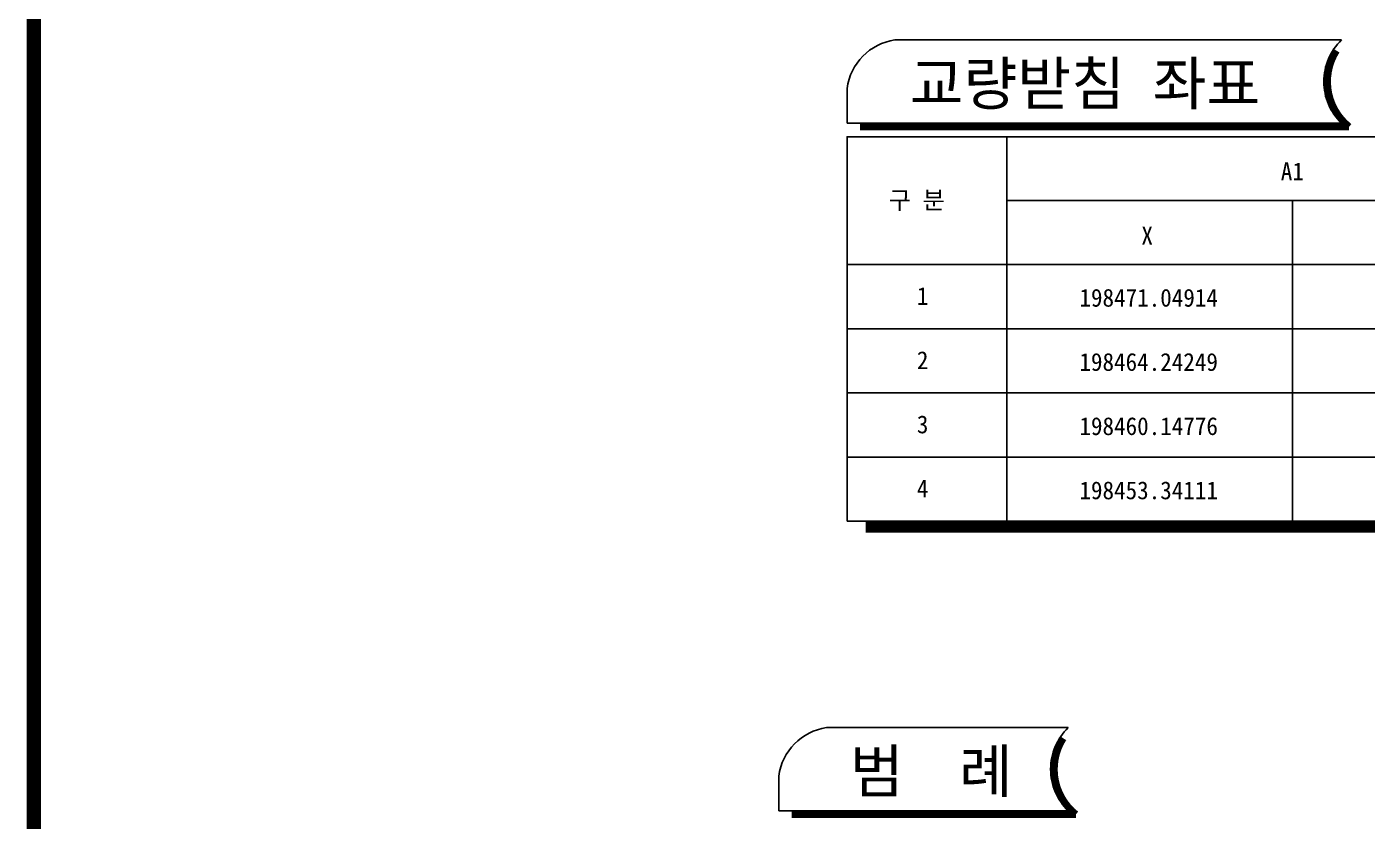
# Model space of a CAD drawing. Header units: feet. Extents: x 523194 to 691394, y 254663 to 373463.
# Drawn here: x 527994 to 565511, y 281155 to 303406 of the extents above; entities that cross this region are included whole.
import ezdxf
from ezdxf.enums import TextEntityAlignment as Align

# ---------------------------------------------------------------- set-up
doc = ezdxf.new("R2010")
doc.units = ezdxf.units.FT
doc.header["$LTSCALE"] = 1650
doc.header["$MEASUREMENT"] = 0
for name, color, linetype in [('CS-TEXT', 3, 'Continuous'), ('CX-BORD', 3, 'Continuous'), ('CX-BORD-LIN1', 4, 'Continuous'), ('CX-BORD-LIN2', 3, 'Continuous'), ('CX-BORD-TEX2', 7, 'Continuous'), ('CX-BORD-TEX3', 6, 'Continuous'), ('CZ-LIN1', 7, 'Continuous'), ('CZ-TEX1', 6, 'Continuous')]:
    doc.layers.add(name, color=color, linetype=linetype)
doc.styles.add('A_STANDARD', font='')
doc.styles.get("Standard").update_dxf_attribs({"font": ''})
doc.styles.add('TB_TEXT', font='')
doc.styles.add('TB_WBTXT', font='')
doc.styles.add('TB_WMTXT', font='')
doc.styles.get('A_STANDARD').set_extended_font_data('DotumChe')
doc.styles.get('Standard').set_extended_font_data('DotumChe')
doc.styles.get('TB_TEXT').set_extended_font_data('DotumChe')
doc.styles.get('TB_WBTXT').set_extended_font_data('Dotum')
doc.styles.get('TB_WMTXT').set_extended_font_data('DotumChe')

# ---------------------------------------------------------------- blocks, each defined once
blk = doc.blocks.new('CXBLKA1-KHCA')
at = {"layer": 'CX-BORD-LIN1', "const_width": 2}
blk.add_lwpolyline([(796, -2.273736754432321e-12), (0, 0), (0, 553.9999999999997), (795.9999999999998, 553.9999999999997)], close=True, dxfattribs=at)
at = {"layer": 'CX-BORD-LIN1', "style": 'TB_TEXT'}
for tag, height, p in [('TR_RNUM5', 3, (285.1051166181959, 32.63656332936301)), ('TR_RDAT5', 3.5, (317.5, 33.00000000000011)), ('TR_DGN5', 3.5, (451.1184542177598, 33.00000000000009)), ('TR_CHK5', 3.5, (491.1184542177598, 33.00000000000009)), ('TR_APP5', 3.5, (531.1184542177598, 33.00000000000032)), ('TR_RDAT4', 3.5, (317.5, 26.99999999999994)), ('TR_DGN4', 3.5, (451.1184542177598, 26.99999999999993)), ('TR_CHK4', 3.5, (491.1184542177598, 26.99999999999993)), ('TR_APP4', 3.5, (531.1184542177598, 27.00000000000015)), ('TR_RNUM4', 3, (285.1051166181959, 26.63656332936284)), ('TR_RDAT3', 3.5, (317.5, 21.00000000000105)), ('TR_DGN3', 3.5, (451.1184542177598, 21.00000000000103)), ('TR_CHK3', 3.5, (491.1184542177598, 21.00000000000103)), ('TR_APP3', 3.5, (531.1184542177598, 21.00000000000126)), ('TR_RNUM3', 3, (285.1051166181959, 20.63656332936395)), ('TR_RNUM2', 3, (285.1051166181959, 14.63656332936395)), ('TR_RDAT2', 3.5, (317.5, 15.00000000000105)), ('TR_DGN2', 3.5, (451.1184542177598, 15.00000000000103)), ('TR_CHK2', 3.5, (491.1184542177598, 15.00000000000103)), ('TR_APP2', 3.5, (531.1184542177598, 15.00000000000126)), ('TR_RNUM1', 3, (285.1051166181959, 8.636563329362843)), ('TR_RDAT1', 3.5, (317.5, 8.999999999999943)), ('TR_DGN1', 3.5, (451.1184542177598, 8.99999999999993)), ('TR_CHK1', 3.5, (491.1184542177598, 8.99999999999993)), ('TR_APP1', 3.5, (531.1184542177598, 9.000000000000156))]:
    blk.add_attdef(tag, text='', height=height, dxfattribs=at).set_placement(p, align=Align.MIDDLE_CENTER)
for tag, p in [('TR_RCON5', (342.3033138082338, 33.00000000000011)), ('TR_RCON4', (342.3033138082338, 26.99999999999994)), ('TR_RCON3', (342.3033138082338, 21.00000000000105)), ('TR_RCON2', (342.3033138082338, 15.00000000000105)), ('TR_RCON1', (342.3033138082338, 8.999999999999943))]:
    blk.add_attdef(tag, text='', height=3.5, dxfattribs=at).set_placement(p, align=Align.MIDDLE_LEFT)
at = {"layer": 'CX-BORD-LIN2', "style": 'TB_TEXT'}
blk.add_attdef('TD_VERSION', text='', height=3, rotation=90, dxfattribs=at).set_placement((800.499999405456, 48.01489921212271), align=Align.MIDDLE_CENTER)
at = {"layer": 'CX-BORD-TEX2', "style": 'TB_WMTXT'}
for tag, height, p in [('TB_CNAME', 5, (15.34476638720094, 531.8324131479245)), ('TB_CSCOP', 4, (16.63456755316179, 523.8324131479245))]:
    blk.add_attdef(tag, text='', height=height, dxfattribs=at).set_placement(p, align=Align.BOTTOM_LEFT)
at = {"layer": 'CX-BORD-TEX2', "style": 'TB_WBTXT'}
for tag, height, p in [('TB_MTITIL', 10, (397.9999999999999, 533.3264135606181)), ('TB_STITL', 7, (397.9999999999999, 518.3264135606181))]:
    blk.add_attdef(tag, text='', height=height, dxfattribs=at).set_placement(p, align=Align.MIDDLE_CENTER)
at = {"layer": 'CX-BORD-TEX3', "style": 'TB_TEXT'}
for tag, height, p in [('TD_LNDST', 4.500000000000001, (215, 31.49999999999946)), ('TD_DSECT', 4.500000000000001, (605.5, 31.50000000000056)), ('TD_DDIST', 4.500000000000001, (654.5, 31.5000000000007)), ('TD_DNAME_TOP', 4.500000000000001, (755, 27.95701132476691)), ('TD_DCOMP', 4.500000000000001, (215.0000000000001, 22.58754437093034)), ('TD_CSECT', 4.500000000000001, (605.5, 22.50000000000055)), ('TD_CDIST', 4.500000000000001, (654.5, 22.50000000000063)), ('TD_DNAME_MAIN', 4.500000000000001, (755, 21.47309584254916)), ('TD_CCOMP', 4.500000000000001, (215.0000000000001, 13.59273296473088)), ('TD_HSCAL', 4.500000000000001, (620.8841087955549, 13.74838269424776)), ('TD_VSCAL', 4.500000000000001, (656.8614607241562, 13.74838269424776)), ('TD_DNAME_BOT', 3, (755, 15.24894304459829)), ('TD_CNAME', 5, (65, 7.595640316786881)), ('TD_FIELD', 4.500000000000001, (180, 5.125020286179691)), ('TD_CSTEP', 4.500000000000001, (250.7440000000001, 5.125020286179208)), ('TD_DWGCODE', 4.500000000000001, (637, 4.790803741701226)), ('TD_DWGNO', 4.500000000000001, (755, 5.001673382306535))]:
    blk.add_attdef(tag, text='', height=height, dxfattribs=at).set_placement(p, align=Align.MIDDLE_CENTER)

msp = doc.modelspace()

# ---------------------------------------------------------------- linework, layer by layer
at = {"layer": 'CX-BORD-LIN2'}
for p, q in [((555426.034492968, 298536.8164836555), (667292.8595892194, 298536.8162887814)), ((563416.5219998405, 298536.8164761644), (563416.5220029633, 289555.6305542109)), ((550951.6665596681, 294949.2095917867), (667292.8595892274, 294949.2094560562)), ((550951.666559674, 293151.3499184594), (667292.8595892334, 293151.3497827289)), ((550951.6665596798, 291353.4902451318), (667292.859589239, 291353.4901094013)), ((550951.6665596856, 289555.6305718045), (667292.859589245, 289555.630436074))]:
    msp.add_line(p, q, dxfattribs=at)
at = {"layer": 'CZ-LIN1'}
for p, q in [((550951.6665596504, 301680.6332688495), (550951.6665596504, 300704.9204122513)), ((550951.6665596504, 300704.9204122513), (564792.45892261, 300704.9204122513)), ((555426.034492968, 300326.5636569795), (555426.0344960911, 289555.6305632368)), ((555426.034492968, 300326.5636569795), (555426.0344960911, 289555.6305632368)), ((555426.034492968, 300326.5636569795), (555426.0344960911, 289555.6305632368)), ((550951.6665596691, 296747.0693103343), (667292.8595892241, 296747.0691165114)), ((549039.85574063, 282419.8906052625), (549039.85574063, 281444.1777486645)), ((549039.85574063, 281444.1777486645), (557144.4318879958, 281444.1777486645))]:
    msp.add_line(p, q, dxfattribs=at)
at = {"layer": 'CZ-LIN1', "const_width": 199.762187671819, "elevation": 1.765278835084779e-10}
for points in [[(564649.9040293171, 302740.2752051915, 0.3821487344613457), (565005.7175015205, 300605.0393184154), (551317.3468856494, 300605.0393184154)], [(557001.8769947028, 283479.5325416047, 0.3821487344613457), (557357.6904669063, 281344.2966548286), (549405.5360666289, 281344.2966548286)]]:
    msp.add_lwpolyline(points, format="xyb", dxfattribs=at)
at = {"layer": 'CZ-LIN1', "elevation": 1.765278835084779e-10}
for points in [[(564792.4589226096, 303037.9504547576), (552291.7671150941, 303037.9504547576)], [(557144.4318879958, 283777.2077911706), (550379.9562960739, 283777.2077911706)]]:
    msp.add_lwpolyline(points, dxfattribs=at)
at = {"layer": 'CZ-LIN1', "color": 0, "elevation": 1.765278835084779e-10}
msp.add_lwpolyline([(550951.6665627952, 289555.6305718045), (550951.6665627952, 289555.6305718045), (667292.8595923311, 289555.6304465726), (667292.8595891864, 300326.5635317481), (550951.6665596504, 300326.5636569798), (550951.6665627642, 289555.6305718045)], dxfattribs=at)
at = {"layer": 'CZ-LIN1', "color": 0, "const_width": 319.99999968, "elevation": 1.765278835084779e-10}
msp.add_lwpolyline([(551473.0038708246, 289395.6305719645), (667452.8595921714, 289395.6304467328), (667452.8595890267, 300166.5634605606)], dxfattribs=at)
at = {"layer": 'CZ-LIN1'}
for centre, radius, start, end in [((552519.9970118481, 301472.4057505415), 1582.093267374324, 98.29432445387002, 172.4370616078783), ((565920.7970554269, 301871.4354335045), 1622.930755386087, 134.0469225310574, 225.9530774689426), ((550608.1861928276, 282211.6630869545), 1582.093267374324, 98.29432445381774, 172.4370616078767), ((558272.7700208126, 282610.6927699174), 1622.930755386087, 134.0469225310379, 225.9530774689621)]:
    msp.add_arc(centre, radius, start, end, dxfattribs=at)

# ---------------------------------------------------------------- block references
at = {"layer": 'CX-BORD', "xscale": 200, "yscale": 200, "zscale": 200}
msp.add_blockref('CXBLKA1-KHCA', (528193.5183379329, 258663.4916658603), dxfattribs=at)

# ---------------------------------------------------------------- texts
at = {"layer": 'CS-TEXT'}
for s, p in [('A1', (563416.5219998428, 299105.4485011488)), ('198471.04914', (559395.1216269395, 295567.1317999802)), ('198464.24249', (559395.1216269395, 293769.1317999802)), ('198460.14776', (559395.1216269395, 291971.1317999802)), ('198453.34111', (559395.1216269395, 290173.1317999802))]:
    msp.add_text(s, height=500, dxfattribs=at).set_placement(p, align=Align.CENTER)
for s, p in [('구 분', (552116.18883797, 298301.980884203)), ('X', (559190.9271591239, 297307.5888458642)), ('1', (552906.5889596039, 295615.648616789)), ('2', (552906.5889596095, 293817.7889434617)), ('3', (552906.5889596156, 292019.9292701344)), ('4', (552906.5889596211, 290222.0695968068))]:
    msp.add_text(s, height=500, dxfattribs=at).set_placement(p)
at = {"layer": 'CZ-TEX1', "style": 'A_STANDARD'}
for s, p in [('교량받침 좌표', (552708.3870363365, 301218.2499582254)), ('범  례', (551029.2988069494, 281957.5072946383))]:
    msp.add_text(s, height=1200, dxfattribs=at).set_placement(p)

doc.saveas('drawing.dxf')
